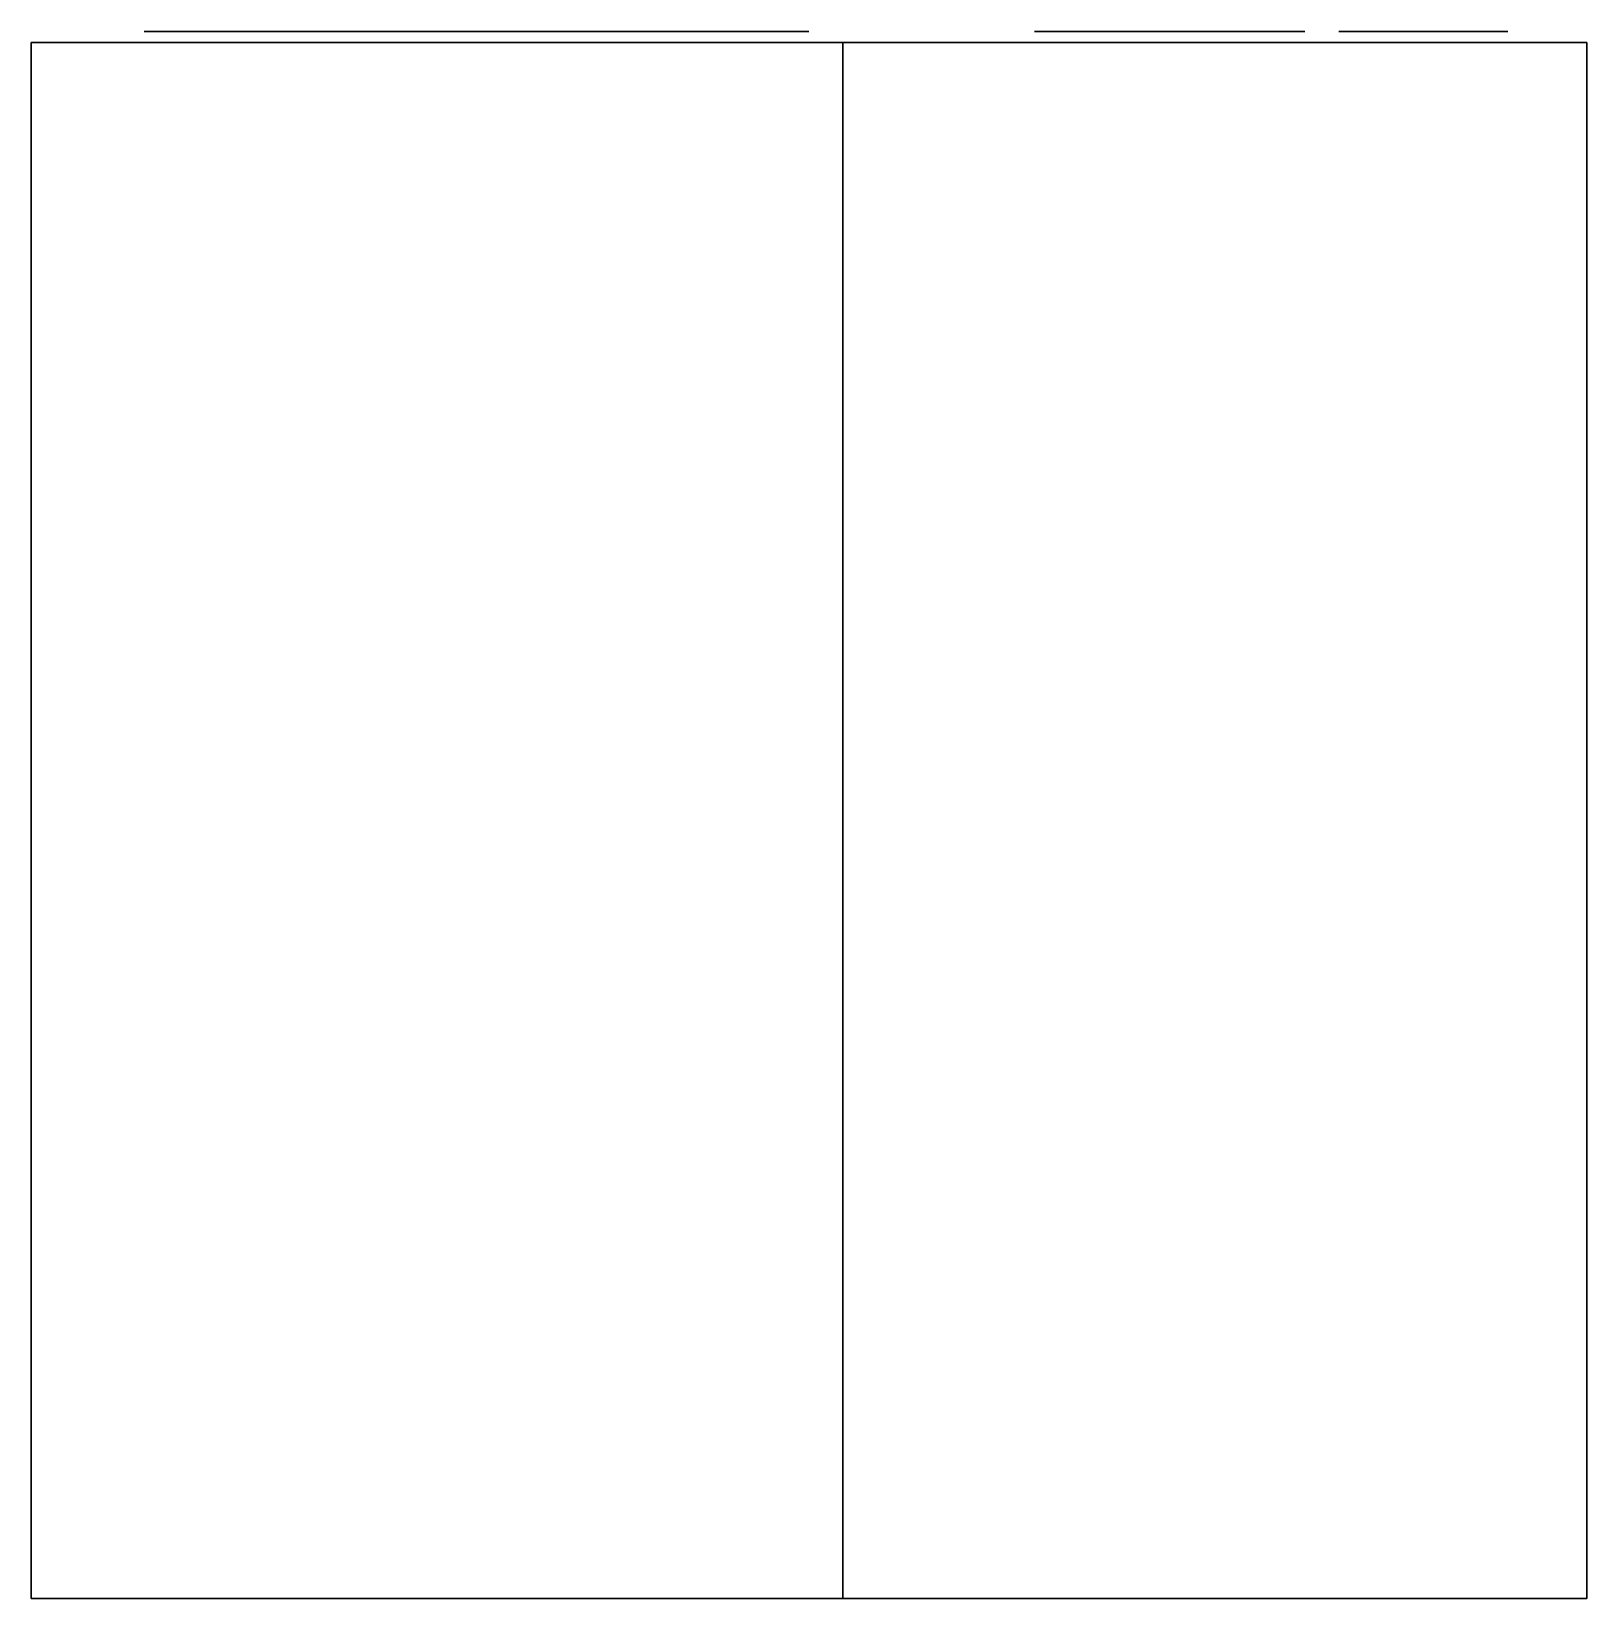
# Model space of a CAD drawing. Header units: metres. Extents: x -69 to 69, y -69 to 70.
import ezdxf

# ---------------------------------------------------------------- set-up
doc = ezdxf.new("R2010")
doc.units = ezdxf.units.M

msp = doc.modelspace()

# ---------------------------------------------------------------- linework, layer by layer
at = {"layer": 'Courbe1', "color": 2}
for points in [[(69, 69, 23.885353), (69, 69, 86.885353), (-69, 69, 86.885353), (-69, 69, 23.885353)], [(-69, 69, 23.885353), (-69, 69, 86.885353), (-69, -69, 86.885353), (-69, -69, 23.885353)], [(69, -69, 23.885353), (69, -69, 86.885353), (69, 69, 86.885353), (69, 69, 23.885353)], [(-69, -69, 23.885353), (-69, -69, 86.885353), (69, -69, 86.885353), (69, -69, 23.885353)]]:
    msp.add_3dface(points, dxfattribs=at)
at = {"layer": 'Form0', "color": 1}
for points in [[(-69, -69, 23.885353), (-69, -69), (-69, 69), (-69, 69, 23.885353)], [(-69, 69, 23.885353), (-69, 69), (69, 69), (69, 69, 23.885353)], [(69, -69, 23.885353), (-69, -69, 23.885353), (-69, 69, 23.885353), (69, 69, 23.885353)], [(69, 69), (-69, 69), (-69, -69), (69, -69)], [(69, 69, 23.885353), (69, 69), (69, -69), (69, -69, 23.885353)], [(69, -69, 23.885353), (69, -69), (-69, -69), (-69, -69, 23.885353)]]:
    msp.add_3dface(points, dxfattribs=at)
at = {"layer": 'Form3_0', "color": 3}
for points in [[(-69, -69, 86.885353), (-69, 69, 86.885353), (2.999997, 69, 123.885353), (2.999997, -69.000008, 123.885353)], [(-69, 69, 86.885353), (69, 69, 86.885353), (2.999997, 69, 123.885353)], [(69, -69, 86.885353), (2.999997, -69.000008, 123.885353), (2.999997, 69, 123.885353), (69, 69, 86.885353)], [(69, -69, 86.885353), (-69, -69, 86.885353), (2.999997, -69.000008, 123.885353)]]:
    msp.add_3dface(points, dxfattribs=at)
at = {"layer": 'Form3_1', "color": 4}
for points in [[(-0.000003, -69, 15), (-59.000008, -69, 15), (-59.000008, -69, 32.000004), (-0.000003, -69, 32.000004)], [(-59.000004, -69, 54), (-59.000004, -69, 71.000008), (-45, -69, 71.000008), (-45, -69, 54)], [(-40.000004, -69, 54), (-40.000004, -69, 71), (-26.000006, -69, 71), (-26.000006, -69, 54)], [(-10.000004, -69, 54), (-10.000004, -69, 71.000008), (-1.000004, -69, 71.000008), (-1.000004, -69, 54)], [(39, -69), (20, -69), (20, -69, 29.999998), (39, -69, 29.999998)], [(29.999998, -69, 54), (29.999998, -69, 71), (43.999996, -69, 71), (43.999996, -69, 54)], [(47, -69, 54), (47, -69, 71.000008), (62, -69, 71.000008), (62, -69, 54)]]:
    msp.add_3dface(points, dxfattribs=at)
at = {"layer": 'Form3_2', "color": 5}
for points in [[(-0.000003, 70.000015, 15), (-59.000008, 70.000015, 15), (-59.000008, 70.000015, 32.000004), (-0.000003, 70.000015, 32.000004)], [(-59.000004, 70.000015, 54), (-59.000004, 70.000015, 71.000008), (-45, 70.000015, 71.000008), (-45, 70.000015, 54)], [(-40.000004, 70.000015, 54), (-40.000004, 70.000015, 71), (-26.000006, 70.000015, 71), (-26.000006, 70.000015, 54)], [(-10.000004, 70.000015, 54), (-10.000004, 70.000015, 71.000008), (-1.000004, 70.000015, 71.000008), (-1.000004, 70.000015, 54)], [(39, 70.000015), (20, 70.000015), (20, 70.000015, 29.999998), (39, 70.000015, 29.999998)], [(29.999998, 70.000015, 54), (29.999998, 70.000015, 71), (43.999996, 70.000015, 71), (43.999996, 70.000015, 54)], [(47, 70.000015, 54), (47, 70.000015, 71.000008), (62, 70.000015, 71.000008), (62, 70.000015, 54)]]:
    msp.add_3dface(points, dxfattribs=at)
at = {"layer": 'Form8', "color": 6}
for points in [[(-69, 66, 18), (-69, 66, 37.000004), (-69, 10.000006, 37.000004), (-69, 10.000006, 18)], [(-69, 7.000002, 19), (-69, 7.000002, 37.000004), (-69, -5.999998, 37.000004), (-69, -5.999998, 19)], [(-69, -7.999998, 19), (-69, -7.999998, 37.000004), (-69, -67.000008, 37.000004), (-69, -67.000008, 19)]]:
    msp.add_3dface(points, dxfattribs=at)

doc.saveas('drawing.dxf')
